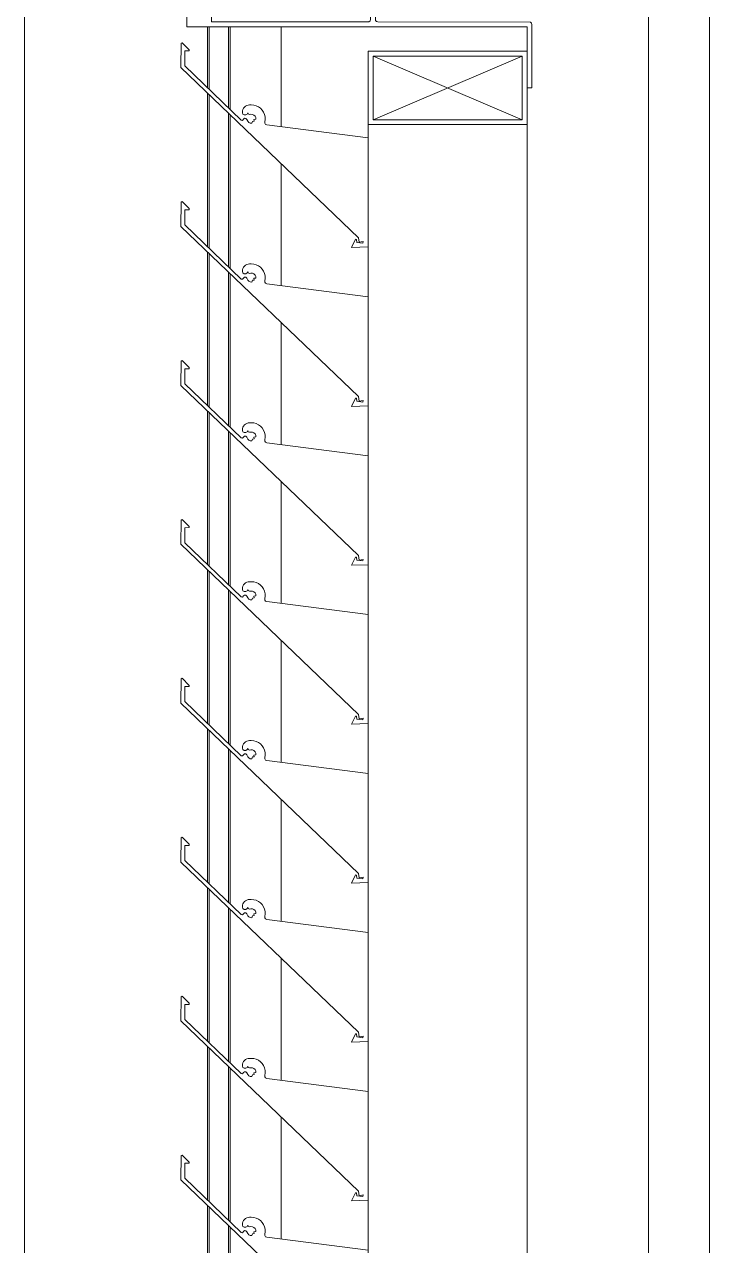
# Model space of a CAD drawing. Header units: millimetres. Extents: x -220592 to 404889, y -217665 to 38245.
# Drawn here: x -984.822 to -982.022, y -1335.909 to -1330.914 of the extents above; entities that cross this region are included whole.
import ezdxf

# ---------------------------------------------------------------- set-up
doc = ezdxf.new("R2010")
doc.units = ezdxf.units.MM
doc.linetypes.add('XKITLINE00', pattern=[0])
doc.layers.add('000 - 0_HIDE_OBJ_FRAMING_DEF_SUB_1', color=7, linetype='Continuous')
doc.layers.add('Part', color=7, linetype='Continuous', lineweight=0)

# ---------------------------------------------------------------- blocks, each defined once
blk = doc.blocks.new('*A13531')
at = {"layer": '000 - 0_HIDE_OBJ_FRAMING_DEF_SUB_1', "color": 7, "linetype": 'XKITLINE00', "lineweight": 0}
blk.add_line((-170.913334, 67.570805), (-170.913334, 99.680387), dxfattribs=at)
blk = doc.blocks.new('*A13716')
at = {"layer": 'Part', "color": 7, "linetype": 'XKITLINE00', "lineweight": 0}
for p, q in [((-171.163349, 72.188511), (-171.163349, 79.070764)), ((-172.663349, 77.747415), (-172.663349, 78.156204)), ((-172.663349, 77.097415), (-172.663349, 77.596167)), ((-172.663349, 76.447415), (-172.663349, 76.946167)), ((-172.663349, 75.797415), (-172.663349, 76.296167)), ((-172.663349, 75.147415), (-172.663349, 75.646167)), ((-172.663349, 74.497415), (-172.663349, 74.996167)), ((-172.663349, 73.847415), (-172.663349, 74.346167)), ((-172.663349, 73.197415), (-172.663349, 73.696167))]:
    blk.add_line(p, q, dxfattribs=at)
blk = doc.blocks.new('*A13717')
at = {"layer": 'Part', "color": 7, "linetype": 'XKITLINE00', "lineweight": 0}
for p, q in [((-173.072824, 74.839018), (-173.073377, 74.739867)), ((-173.068143, 74.841486), (-173.072824, 74.839018)), ((-173.039494, 74.812598), (-173.068143, 74.841486)), ((-173.058341, 74.746233), (-173.057999, 74.80758)), ((-173.057999, 74.80758), (-173.040579, 74.807677)), ((-173.040579, 74.807677), (-173.039494, 74.812598)), ((-173.073377, 74.739867), (-172.348255, 74.043621)), ((-172.827326, 74.524831), (-173.058341, 74.746233)), ((-172.814002, 74.577895), (-172.817674, 74.573452)), ((-172.809549, 74.581553), (-172.814002, 74.577895)), ((-172.804479, 74.584293), (-172.809549, 74.581553)), ((-172.798978, 74.586012), (-172.804479, 74.584293)), ((-172.79325, 74.586648), (-172.798978, 74.586012)), ((-172.786451, 74.586746), (-172.79325, 74.586648)), ((-172.776238, 74.585961), (-172.786451, 74.586746)), ((-172.766337, 74.583338), (-172.776238, 74.585961)), ((-172.757074, 74.578965), (-172.766337, 74.583338)), ((-172.748758, 74.572986), (-172.757074, 74.578965)), ((-172.822163, 74.562893), (-172.822659, 74.555123)), ((-172.822659, 74.555123), (-172.820019, 74.549649)), ((-172.818512, 74.528366), (-172.822166, 74.523739)), ((-172.820428, 74.568389), (-172.822163, 74.562893)), ((-172.817674, 74.573452), (-172.820428, 74.568389)), ((-172.820019, 74.549649), (-172.814875, 74.546412)), ((-172.814048, 74.53222), (-172.818512, 74.528366)), ((-172.814875, 74.546412), (-172.808797, 74.5464)), ((-172.808154, 74.532014), (-172.814048, 74.53222)), ((-172.808797, 74.5464), (-172.803641, 74.549618)), ((-172.803971, 74.527857), (-172.808154, 74.532014)), ((-172.800857, 74.520283), (-172.803971, 74.527857)), ((-172.803641, 74.549618), (-172.800699, 74.55509)), ((-172.800699, 74.55509), (-172.798669, 74.550109)), ((-172.798669, 74.550109), (-172.793858, 74.547702)), ((-172.793858, 74.547702), (-172.78794, 74.548607)), ((-172.78794, 74.548607), (-172.78144, 74.548263)), ((-172.78144, 74.548263), (-172.775472, 74.545665)), ((-172.775472, 74.545665), (-172.77079, 74.541143)), ((-172.767418, 74.528785), (-172.775124, 74.527679)), ((-172.77079, 74.541143), (-172.767988, 74.535269)), ((-172.767988, 74.535269), (-172.767418, 74.528785)), ((-172.741662, 74.5656), (-172.748758, 74.572986)), ((-172.736022, 74.55705), (-172.741662, 74.5656)), ((-172.732024, 74.54762), (-172.736022, 74.55705)), ((-172.729801, 74.537621), (-172.732024, 74.54762)), ((-172.729426, 74.527385), (-172.729801, 74.537621)), ((-172.822166, 74.523739), (-172.827326, 74.524831)), ((-172.79619, 74.515497), (-172.800857, 74.520283)), ((-172.790114, 74.512707), (-172.79619, 74.515497)), ((-172.783442, 74.512284), (-172.790114, 74.512707)), ((-172.78112, 74.519675), (-172.783442, 74.512284)), ((-172.773955, 74.520619), (-172.78112, 74.519675)), ((-172.775124, 74.527679), (-172.773955, 74.520619)), ((-172.730912, 74.517251), (-172.729426, 74.527385)), ((-172.730672, 74.511728), (-172.730912, 74.517251)), ((-172.727536, 74.507177), (-172.730672, 74.511728)), ((-172.722461, 74.504987), (-172.727536, 74.507177)), ((-172.308455, 74.451957), (-172.722461, 74.504987)), ((-172.308462, 74.006287), (-172.308455, 74.451957)), ((-172.360613, 74.037152), (-172.376148, 74.003665)), ((-172.35549, 74.03674), (-172.360613, 74.037152)), ((-172.355361, 74.024549), (-172.35549, 74.03674)), ((-172.348255, 74.043621), (-172.345358, 74.025078)), ((-172.376148, 74.003665), (-172.308462, 74.006287)), ((-172.355361, 74.024549), (-172.330378, 74.021409)), ((-172.345358, 74.025078), (-172.328342, 74.027982)), ((-172.328342, 74.027982), (-172.330378, 74.021409))]:
    blk.add_line(p, q, dxfattribs=at)
blk = doc.blocks.new('*A13718')
at = {"layer": 'Part', "color": 7, "linetype": 'XKITLINE00', "lineweight": 0}
for p, q in [((-172.308652, 77.701982), (-172.308652, 77.756161)), ((-171.658652, 66.475475), (-171.658652, 77.756161)), ((-172.308652, 77.051982), (-172.308652, 77.256279)), ((-172.308652, 76.401982), (-172.308652, 76.606279)), ((-172.308652, 75.751982), (-172.308652, 75.956279)), ((-172.308652, 75.101982), (-172.308652, 75.306279)), ((-172.308652, 74.451982), (-172.308652, 74.656279)), ((-172.308652, 73.801982), (-172.308652, 74.006279)), ((-172.308652, 73.151982), (-172.308652, 73.356279))]:
    blk.add_line(p, q, dxfattribs=at)
blk = doc.blocks.new('*A13719')
at = {"layer": '000 - 0_HIDE_OBJ_FRAMING_DEF_SUB_1', "color": 7, "linetype": 'XKITLINE00', "lineweight": 0}
for p, q in [((-173.713199, 72.288511), (-173.713199, 85.088511)), ((-172.964598, 77.906391), (-172.964598, 78.156152)), ((-172.958493, 77.90054), (-172.958493, 78.156153)), ((-172.87913, 77.824479), (-172.87913, 78.156167)), ((-172.873025, 77.818628), (-172.873025, 78.156168)), ((-172.964598, 77.256391), (-172.964598, 77.88542)), ((-172.958493, 77.25054), (-172.958493, 77.879558)), ((-172.87913, 77.174479), (-172.87913, 77.803355)), ((-172.873025, 77.168628), (-172.873025, 77.797493)), ((-172.964598, 76.606391), (-172.964598, 77.23542)), ((-172.958493, 76.60054), (-172.958493, 77.229558)), ((-172.87913, 76.524479), (-172.87913, 77.153355)), ((-172.873025, 76.518628), (-172.873025, 77.147493)), ((-172.964598, 75.956391), (-172.964598, 76.58542)), ((-172.958493, 75.95054), (-172.958493, 76.579558)), ((-172.87913, 75.874479), (-172.87913, 76.503355)), ((-172.873025, 75.868628), (-172.873025, 76.497493)), ((-172.964598, 75.306391), (-172.964598, 75.93542)), ((-172.958493, 75.30054), (-172.958493, 75.929558)), ((-172.87913, 75.224479), (-172.87913, 75.853355)), ((-172.873025, 75.218628), (-172.873025, 75.847493)), ((-172.964598, 74.656391), (-172.964598, 75.28542)), ((-172.958493, 74.65054), (-172.958493, 75.279558)), ((-172.87913, 74.574479), (-172.87913, 75.203355)), ((-172.873025, 74.568628), (-172.873025, 75.197493)), ((-172.964598, 74.006391), (-172.964598, 74.63542)), ((-172.958493, 74.00054), (-172.958493, 74.629558)), ((-172.87913, 73.924479), (-172.87913, 74.553355)), ((-172.873025, 73.918628), (-172.873025, 74.547493)), ((-172.964598, 73.356391), (-172.964598, 73.98542)), ((-172.958493, 73.35054), (-172.958493, 73.979558)), ((-172.87913, 73.274479), (-172.87913, 73.903355)), ((-172.873025, 73.268628), (-172.873025, 73.897493)), ((-172.964598, 72.706391), (-172.964598, 73.33542)), ((-172.958493, 72.70054), (-172.958493, 73.329558)), ((-172.87913, 72.624479), (-172.87913, 73.253355)), ((-172.873025, 72.618628), (-172.873025, 73.247493))]:
    blk.add_line(p, q, dxfattribs=at)
blk = doc.blocks.new('*A13786')
at = {"layer": 'Part', "color": 7, "linetype": 'XKITLINE00', "lineweight": 0}
for p, q in [((-173.072824, 73.539018), (-173.073377, 73.439867)), ((-173.068143, 73.541486), (-173.072824, 73.539018)), ((-173.039494, 73.512598), (-173.068143, 73.541486)), ((-173.058341, 73.446233), (-173.057999, 73.50758)), ((-173.057999, 73.50758), (-173.040579, 73.507677)), ((-173.040579, 73.507677), (-173.039494, 73.512598)), ((-173.073377, 73.439867), (-172.348255, 72.743621)), ((-172.827326, 73.224831), (-173.058341, 73.446233)), ((-172.809549, 73.281553), (-172.814002, 73.277895)), ((-172.804479, 73.284293), (-172.809549, 73.281553)), ((-172.798978, 73.286012), (-172.804479, 73.284293)), ((-172.79325, 73.286648), (-172.798978, 73.286012)), ((-172.786451, 73.286746), (-172.79325, 73.286648)), ((-172.776238, 73.285961), (-172.786451, 73.286746)), ((-172.766337, 73.283338), (-172.776238, 73.285961)), ((-172.757074, 73.278965), (-172.766337, 73.283338)), ((-172.822163, 73.262893), (-172.822659, 73.255123)), ((-172.822659, 73.255123), (-172.820019, 73.249649)), ((-172.820428, 73.268389), (-172.822163, 73.262893)), ((-172.817674, 73.273452), (-172.820428, 73.268389)), ((-172.820019, 73.249649), (-172.814875, 73.246412)), ((-172.814048, 73.23222), (-172.818512, 73.228366)), ((-172.814002, 73.277895), (-172.817674, 73.273452)), ((-172.814875, 73.246412), (-172.808797, 73.2464)), ((-172.808154, 73.232014), (-172.814048, 73.23222)), ((-172.808797, 73.2464), (-172.803641, 73.249618)), ((-172.803971, 73.227857), (-172.808154, 73.232014)), ((-172.803641, 73.249618), (-172.800699, 73.25509)), ((-172.800699, 73.25509), (-172.798669, 73.250109)), ((-172.798669, 73.250109), (-172.793858, 73.247702)), ((-172.793858, 73.247702), (-172.78794, 73.248607)), ((-172.78794, 73.248607), (-172.78144, 73.248263)), ((-172.78144, 73.248263), (-172.775472, 73.245665)), ((-172.775472, 73.245665), (-172.77079, 73.241143)), ((-172.77079, 73.241143), (-172.767988, 73.235269)), ((-172.767988, 73.235269), (-172.767418, 73.228785)), ((-172.748758, 73.272986), (-172.757074, 73.278965)), ((-172.741662, 73.2656), (-172.748758, 73.272986)), ((-172.736022, 73.25705), (-172.741662, 73.2656)), ((-172.732024, 73.24762), (-172.736022, 73.25705)), ((-172.729801, 73.237621), (-172.732024, 73.24762)), ((-172.729426, 73.227385), (-172.729801, 73.237621)), ((-172.822166, 73.223739), (-172.827326, 73.224831)), ((-172.818512, 73.228366), (-172.822166, 73.223739)), ((-172.800857, 73.220283), (-172.803971, 73.227857)), ((-172.79619, 73.215497), (-172.800857, 73.220283)), ((-172.790114, 73.212707), (-172.79619, 73.215497)), ((-172.783442, 73.212284), (-172.790114, 73.212707)), ((-172.78112, 73.219675), (-172.783442, 73.212284)), ((-172.773955, 73.220619), (-172.78112, 73.219675)), ((-172.767418, 73.228785), (-172.775124, 73.227679)), ((-172.775124, 73.227679), (-172.773955, 73.220619)), ((-172.730912, 73.217251), (-172.729426, 73.227385)), ((-172.730672, 73.211728), (-172.730912, 73.217251)), ((-172.727536, 73.207177), (-172.730672, 73.211728)), ((-172.722461, 73.204987), (-172.727536, 73.207177)), ((-172.308455, 73.151957), (-172.722461, 73.204987)), ((-172.308462, 72.706287), (-172.308455, 73.151957)), ((-172.360613, 72.737152), (-172.376148, 72.703665)), ((-172.35549, 72.73674), (-172.360613, 72.737152)), ((-172.355361, 72.724549), (-172.35549, 72.73674)), ((-172.348255, 72.743621), (-172.345358, 72.725078)), ((-172.376148, 72.703665), (-172.308462, 72.706287)), ((-172.355361, 72.724549), (-172.330378, 72.721409)), ((-172.345358, 72.725078), (-172.328342, 72.727982)), ((-172.328342, 72.727982), (-172.330378, 72.721409))]:
    blk.add_line(p, q, dxfattribs=at)
blk = doc.blocks.new('*A13787')
at = {"layer": 'Part', "color": 7, "linetype": 'XKITLINE00', "lineweight": 0}
for p, q in [((-173.072824, 74.189018), (-173.073377, 74.089867)), ((-173.068143, 74.191486), (-173.072824, 74.189018)), ((-173.039494, 74.162598), (-173.068143, 74.191486)), ((-173.058341, 74.096233), (-173.057999, 74.15758)), ((-173.057999, 74.15758), (-173.040579, 74.157677)), ((-173.040579, 74.157677), (-173.039494, 74.162598)), ((-173.073377, 74.089867), (-172.348255, 73.393621)), ((-172.827326, 73.874831), (-173.058341, 74.096233)), ((-172.809549, 73.931553), (-172.814002, 73.927895)), ((-172.804479, 73.934293), (-172.809549, 73.931553)), ((-172.798978, 73.936012), (-172.804479, 73.934293)), ((-172.79325, 73.936648), (-172.798978, 73.936012)), ((-172.786451, 73.936746), (-172.79325, 73.936648)), ((-172.776238, 73.935961), (-172.786451, 73.936746)), ((-172.766337, 73.933338), (-172.776238, 73.935961)), ((-172.757074, 73.928965), (-172.766337, 73.933338)), ((-172.748758, 73.922986), (-172.757074, 73.928965)), ((-172.822163, 73.912893), (-172.822659, 73.905123)), ((-172.822659, 73.905123), (-172.820019, 73.899649)), ((-172.820428, 73.918389), (-172.822163, 73.912893)), ((-172.817674, 73.923452), (-172.820428, 73.918389)), ((-172.820019, 73.899649), (-172.814875, 73.896412)), ((-172.814048, 73.88222), (-172.818512, 73.878366)), ((-172.814002, 73.927895), (-172.817674, 73.923452)), ((-172.814875, 73.896412), (-172.808797, 73.8964)), ((-172.808154, 73.882014), (-172.814048, 73.88222)), ((-172.808797, 73.8964), (-172.803641, 73.899618)), ((-172.803971, 73.877857), (-172.808154, 73.882014)), ((-172.803641, 73.899618), (-172.800699, 73.90509)), ((-172.800699, 73.90509), (-172.798669, 73.900109)), ((-172.798669, 73.900109), (-172.793858, 73.897702)), ((-172.793858, 73.897702), (-172.78794, 73.898607)), ((-172.78794, 73.898607), (-172.78144, 73.898263)), ((-172.78144, 73.898263), (-172.775472, 73.895665)), ((-172.775472, 73.895665), (-172.77079, 73.891143)), ((-172.767418, 73.878785), (-172.775124, 73.877679)), ((-172.77079, 73.891143), (-172.767988, 73.885269)), ((-172.767988, 73.885269), (-172.767418, 73.878785)), ((-172.741662, 73.9156), (-172.748758, 73.922986)), ((-172.736022, 73.90705), (-172.741662, 73.9156)), ((-172.732024, 73.89762), (-172.736022, 73.90705)), ((-172.729801, 73.887621), (-172.732024, 73.89762)), ((-172.729426, 73.877385), (-172.729801, 73.887621)), ((-172.822166, 73.873739), (-172.827326, 73.874831)), ((-172.818512, 73.878366), (-172.822166, 73.873739)), ((-172.800857, 73.870283), (-172.803971, 73.877857)), ((-172.79619, 73.865497), (-172.800857, 73.870283)), ((-172.790114, 73.862707), (-172.79619, 73.865497)), ((-172.783442, 73.862284), (-172.790114, 73.862707)), ((-172.78112, 73.869675), (-172.783442, 73.862284)), ((-172.773955, 73.870619), (-172.78112, 73.869675)), ((-172.775124, 73.877679), (-172.773955, 73.870619)), ((-172.730912, 73.867251), (-172.729426, 73.877385)), ((-172.730672, 73.861728), (-172.730912, 73.867251)), ((-172.727536, 73.857177), (-172.730672, 73.861728)), ((-172.722461, 73.854987), (-172.727536, 73.857177)), ((-172.308455, 73.801957), (-172.722461, 73.854987)), ((-172.308462, 73.356287), (-172.308455, 73.801957)), ((-172.360613, 73.387152), (-172.376148, 73.353665)), ((-172.35549, 73.38674), (-172.360613, 73.387152)), ((-172.355361, 73.374549), (-172.35549, 73.38674)), ((-172.348255, 73.393621), (-172.345358, 73.375078)), ((-172.376148, 73.353665), (-172.308462, 73.356287)), ((-172.355361, 73.374549), (-172.330378, 73.371409)), ((-172.345358, 73.375078), (-172.328342, 73.377982)), ((-172.328342, 73.377982), (-172.330378, 73.371409))]:
    blk.add_line(p, q, dxfattribs=at)
blk = doc.blocks.new('*A13822')
at = {"layer": 'Part', "color": 7, "linetype": 'XKITLINE00', "lineweight": 0}
for p, q in [((-173.072824, 75.489018), (-173.073377, 75.389867)), ((-173.068143, 75.491486), (-173.072824, 75.489018)), ((-173.039494, 75.462598), (-173.068143, 75.491486)), ((-173.058341, 75.396233), (-173.057999, 75.45758)), ((-173.057999, 75.45758), (-173.040579, 75.457677)), ((-173.040579, 75.457677), (-173.039494, 75.462598)), ((-173.073377, 75.389867), (-172.348255, 74.693621)), ((-172.827326, 75.174831), (-173.058341, 75.396233)), ((-172.814002, 75.227895), (-172.817674, 75.223452)), ((-172.809549, 75.231553), (-172.814002, 75.227895)), ((-172.804479, 75.234293), (-172.809549, 75.231553)), ((-172.798978, 75.236012), (-172.804479, 75.234293)), ((-172.79325, 75.236648), (-172.798978, 75.236012)), ((-172.786451, 75.236746), (-172.79325, 75.236648)), ((-172.776238, 75.235961), (-172.786451, 75.236746)), ((-172.766337, 75.233338), (-172.776238, 75.235961)), ((-172.757074, 75.228965), (-172.766337, 75.233338)), ((-172.748758, 75.222986), (-172.757074, 75.228965)), ((-172.822163, 75.212893), (-172.822659, 75.205123)), ((-172.822659, 75.205123), (-172.820019, 75.199649)), ((-172.818512, 75.178366), (-172.822166, 75.173739)), ((-172.820428, 75.218389), (-172.822163, 75.212893)), ((-172.817674, 75.223452), (-172.820428, 75.218389)), ((-172.820019, 75.199649), (-172.814875, 75.196412)), ((-172.814048, 75.18222), (-172.818512, 75.178366)), ((-172.814875, 75.196412), (-172.808797, 75.1964)), ((-172.808154, 75.182014), (-172.814048, 75.18222)), ((-172.808797, 75.1964), (-172.803641, 75.199618)), ((-172.803971, 75.177857), (-172.808154, 75.182014)), ((-172.800857, 75.170283), (-172.803971, 75.177857)), ((-172.803641, 75.199618), (-172.800699, 75.20509)), ((-172.800699, 75.20509), (-172.798669, 75.200109)), ((-172.798669, 75.200109), (-172.793858, 75.197702)), ((-172.793858, 75.197702), (-172.78794, 75.198607)), ((-172.78794, 75.198607), (-172.78144, 75.198263)), ((-172.78144, 75.198263), (-172.775472, 75.195665)), ((-172.775472, 75.195665), (-172.77079, 75.191143)), ((-172.767418, 75.178785), (-172.775124, 75.177679)), ((-172.775124, 75.177679), (-172.773955, 75.170619)), ((-172.77079, 75.191143), (-172.767988, 75.185269)), ((-172.767988, 75.185269), (-172.767418, 75.178785)), ((-172.741662, 75.2156), (-172.748758, 75.222986)), ((-172.736022, 75.20705), (-172.741662, 75.2156)), ((-172.732024, 75.19762), (-172.736022, 75.20705)), ((-172.729801, 75.187621), (-172.732024, 75.19762)), ((-172.730912, 75.167251), (-172.729426, 75.177385)), ((-172.729426, 75.177385), (-172.729801, 75.187621)), ((-172.822166, 75.173739), (-172.827326, 75.174831)), ((-172.79619, 75.165497), (-172.800857, 75.170283)), ((-172.790114, 75.162707), (-172.79619, 75.165497)), ((-172.783442, 75.162284), (-172.790114, 75.162707)), ((-172.78112, 75.169675), (-172.783442, 75.162284)), ((-172.773955, 75.170619), (-172.78112, 75.169675)), ((-172.730672, 75.161728), (-172.730912, 75.167251)), ((-172.727536, 75.157177), (-172.730672, 75.161728)), ((-172.722461, 75.154987), (-172.727536, 75.157177)), ((-172.308455, 75.101957), (-172.722461, 75.154987)), ((-172.308462, 74.656287), (-172.308455, 75.101957)), ((-172.360613, 74.687152), (-172.376148, 74.653665)), ((-172.35549, 74.68674), (-172.360613, 74.687152)), ((-172.355361, 74.674549), (-172.35549, 74.68674)), ((-172.348255, 74.693621), (-172.345358, 74.675078)), ((-172.345358, 74.675078), (-172.328342, 74.677982)), ((-172.328342, 74.677982), (-172.330378, 74.671409)), ((-172.376148, 74.653665), (-172.308462, 74.656287)), ((-172.355361, 74.674549), (-172.330378, 74.671409))]:
    blk.add_line(p, q, dxfattribs=at)
blk = doc.blocks.new('*A13823')
at = {"layer": 'Part', "color": 7, "linetype": 'XKITLINE00', "lineweight": 0}
for p, q in [((-173.072824, 76.139018), (-173.073377, 76.039867)), ((-173.068143, 76.141486), (-173.072824, 76.139018)), ((-173.039494, 76.112598), (-173.068143, 76.141486)), ((-173.058341, 76.046233), (-173.057999, 76.10758)), ((-173.057999, 76.10758), (-173.040579, 76.107677)), ((-173.040579, 76.107677), (-173.039494, 76.112598)), ((-173.073377, 76.039867), (-172.348255, 75.343621)), ((-172.827326, 75.824831), (-173.058341, 76.046233)), ((-172.814002, 75.877895), (-172.817674, 75.873452)), ((-172.809549, 75.881553), (-172.814002, 75.877895)), ((-172.804479, 75.884293), (-172.809549, 75.881553)), ((-172.798978, 75.886012), (-172.804479, 75.884293)), ((-172.79325, 75.886648), (-172.798978, 75.886012)), ((-172.786451, 75.886746), (-172.79325, 75.886648)), ((-172.776238, 75.885961), (-172.786451, 75.886746)), ((-172.766337, 75.883338), (-172.776238, 75.885961)), ((-172.757074, 75.878965), (-172.766337, 75.883338)), ((-172.748758, 75.872986), (-172.757074, 75.878965)), ((-172.822163, 75.862893), (-172.822659, 75.855123)), ((-172.822659, 75.855123), (-172.820019, 75.849649)), ((-172.818512, 75.828366), (-172.822166, 75.823739)), ((-172.820428, 75.868389), (-172.822163, 75.862893)), ((-172.817674, 75.873452), (-172.820428, 75.868389)), ((-172.820019, 75.849649), (-172.814875, 75.846412)), ((-172.814048, 75.83222), (-172.818512, 75.828366)), ((-172.814875, 75.846412), (-172.808797, 75.8464)), ((-172.808154, 75.832014), (-172.814048, 75.83222)), ((-172.808797, 75.8464), (-172.803641, 75.849618)), ((-172.803971, 75.827857), (-172.808154, 75.832014)), ((-172.800857, 75.820283), (-172.803971, 75.827857)), ((-172.803641, 75.849618), (-172.800699, 75.85509)), ((-172.800699, 75.85509), (-172.798669, 75.850109)), ((-172.798669, 75.850109), (-172.793858, 75.847702)), ((-172.793858, 75.847702), (-172.78794, 75.848607)), ((-172.78794, 75.848607), (-172.78144, 75.848263)), ((-172.78144, 75.848263), (-172.775472, 75.845665)), ((-172.775472, 75.845665), (-172.77079, 75.841143)), ((-172.767418, 75.828785), (-172.775124, 75.827679)), ((-172.775124, 75.827679), (-172.773955, 75.820619)), ((-172.77079, 75.841143), (-172.767988, 75.835269)), ((-172.767988, 75.835269), (-172.767418, 75.828785)), ((-172.741662, 75.8656), (-172.748758, 75.872986)), ((-172.736022, 75.85705), (-172.741662, 75.8656)), ((-172.732024, 75.84762), (-172.736022, 75.85705)), ((-172.729801, 75.837621), (-172.732024, 75.84762)), ((-172.730912, 75.817251), (-172.729426, 75.827385)), ((-172.729426, 75.827385), (-172.729801, 75.837621)), ((-172.822166, 75.823739), (-172.827326, 75.824831)), ((-172.79619, 75.815497), (-172.800857, 75.820283)), ((-172.790114, 75.812707), (-172.79619, 75.815497)), ((-172.783442, 75.812284), (-172.790114, 75.812707)), ((-172.78112, 75.819675), (-172.783442, 75.812284)), ((-172.773955, 75.820619), (-172.78112, 75.819675)), ((-172.730672, 75.811728), (-172.730912, 75.817251)), ((-172.727536, 75.807177), (-172.730672, 75.811728)), ((-172.722461, 75.804987), (-172.727536, 75.807177)), ((-172.308455, 75.751957), (-172.722461, 75.804987)), ((-172.308462, 75.306287), (-172.308455, 75.751957)), ((-172.360613, 75.337152), (-172.376148, 75.303665)), ((-172.35549, 75.33674), (-172.360613, 75.337152)), ((-172.355361, 75.324549), (-172.35549, 75.33674)), ((-172.348255, 75.343621), (-172.345358, 75.325078)), ((-172.345358, 75.325078), (-172.328342, 75.327982)), ((-172.328342, 75.327982), (-172.330378, 75.321409)), ((-172.376148, 75.303665), (-172.308462, 75.306287)), ((-172.355361, 75.324549), (-172.330378, 75.321409))]:
    blk.add_line(p, q, dxfattribs=at)
blk = doc.blocks.new('*A13824')
at = {"layer": 'Part', "color": 7, "linetype": 'XKITLINE00', "lineweight": 0}
for p, q in [((-173.072824, 76.789018), (-173.073377, 76.689867)), ((-173.068143, 76.791486), (-173.072824, 76.789018)), ((-173.039494, 76.762598), (-173.068143, 76.791486)), ((-173.058341, 76.696233), (-173.057999, 76.75758)), ((-173.057999, 76.75758), (-173.040579, 76.757677)), ((-173.040579, 76.757677), (-173.039494, 76.762598)), ((-173.073377, 76.689867), (-172.348255, 75.993621)), ((-172.827326, 76.474831), (-173.058341, 76.696233)), ((-172.814002, 76.527895), (-172.817674, 76.523452)), ((-172.809549, 76.531553), (-172.814002, 76.527895)), ((-172.804479, 76.534293), (-172.809549, 76.531553)), ((-172.798978, 76.536012), (-172.804479, 76.534293)), ((-172.79325, 76.536648), (-172.798978, 76.536012)), ((-172.786451, 76.536746), (-172.79325, 76.536648)), ((-172.776238, 76.535961), (-172.786451, 76.536746)), ((-172.766337, 76.533338), (-172.776238, 76.535961)), ((-172.757074, 76.528965), (-172.766337, 76.533338)), ((-172.748758, 76.522986), (-172.757074, 76.528965)), ((-172.822163, 76.512893), (-172.822659, 76.505123)), ((-172.822659, 76.505123), (-172.820019, 76.499649)), ((-172.818512, 76.478366), (-172.822166, 76.473739)), ((-172.820428, 76.518389), (-172.822163, 76.512893)), ((-172.817674, 76.523452), (-172.820428, 76.518389)), ((-172.820019, 76.499649), (-172.814875, 76.496412)), ((-172.814048, 76.48222), (-172.818512, 76.478366)), ((-172.814875, 76.496412), (-172.808797, 76.4964)), ((-172.808154, 76.482014), (-172.814048, 76.48222)), ((-172.808797, 76.4964), (-172.803641, 76.499618)), ((-172.803971, 76.477857), (-172.808154, 76.482014)), ((-172.800857, 76.470283), (-172.803971, 76.477857)), ((-172.803641, 76.499618), (-172.800699, 76.50509)), ((-172.800699, 76.50509), (-172.798669, 76.500109)), ((-172.798669, 76.500109), (-172.793858, 76.497702)), ((-172.793858, 76.497702), (-172.78794, 76.498607)), ((-172.78794, 76.498607), (-172.78144, 76.498263)), ((-172.78144, 76.498263), (-172.775472, 76.495665)), ((-172.775472, 76.495665), (-172.77079, 76.491143)), ((-172.767418, 76.478785), (-172.775124, 76.477679)), ((-172.775124, 76.477679), (-172.773955, 76.470619)), ((-172.77079, 76.491143), (-172.767988, 76.485269)), ((-172.767988, 76.485269), (-172.767418, 76.478785)), ((-172.741662, 76.5156), (-172.748758, 76.522986)), ((-172.736022, 76.50705), (-172.741662, 76.5156)), ((-172.732024, 76.49762), (-172.736022, 76.50705)), ((-172.729801, 76.487621), (-172.732024, 76.49762)), ((-172.730912, 76.467251), (-172.729426, 76.477385)), ((-172.729426, 76.477385), (-172.729801, 76.487621)), ((-172.822166, 76.473739), (-172.827326, 76.474831)), ((-172.79619, 76.465497), (-172.800857, 76.470283)), ((-172.790114, 76.462707), (-172.79619, 76.465497)), ((-172.783442, 76.462284), (-172.790114, 76.462707)), ((-172.78112, 76.469675), (-172.783442, 76.462284)), ((-172.773955, 76.470619), (-172.78112, 76.469675)), ((-172.730672, 76.461728), (-172.730912, 76.467251)), ((-172.727536, 76.457177), (-172.730672, 76.461728)), ((-172.722461, 76.454987), (-172.727536, 76.457177)), ((-172.308455, 76.401957), (-172.722461, 76.454987)), ((-172.308462, 75.956287), (-172.308455, 76.401957)), ((-172.360613, 75.987152), (-172.376148, 75.953665)), ((-172.35549, 75.98674), (-172.360613, 75.987152)), ((-172.355361, 75.974549), (-172.35549, 75.98674)), ((-172.348255, 75.993621), (-172.345358, 75.975078)), ((-172.345358, 75.975078), (-172.328342, 75.977982)), ((-172.328342, 75.977982), (-172.330378, 75.971409)), ((-172.376148, 75.953665), (-172.308462, 75.956287)), ((-172.355361, 75.974549), (-172.330378, 75.971409))]:
    blk.add_line(p, q, dxfattribs=at)
blk = doc.blocks.new('*A13825')
at = {"layer": 'Part', "color": 7, "linetype": 'XKITLINE00', "lineweight": 0}
for p, q in [((-173.072824, 77.439018), (-173.073377, 77.339867)), ((-173.068143, 77.441486), (-173.072824, 77.439018)), ((-173.039494, 77.412598), (-173.068143, 77.441486)), ((-173.058341, 77.346233), (-173.057999, 77.40758)), ((-173.057999, 77.40758), (-173.040579, 77.407677)), ((-173.040579, 77.407677), (-173.039494, 77.412598)), ((-173.073377, 77.339867), (-172.348255, 76.643621)), ((-172.827326, 77.124831), (-173.058341, 77.346233)), ((-172.814002, 77.177895), (-172.817674, 77.173452)), ((-172.809549, 77.181553), (-172.814002, 77.177895)), ((-172.804479, 77.184293), (-172.809549, 77.181553)), ((-172.798978, 77.186012), (-172.804479, 77.184293)), ((-172.79325, 77.186648), (-172.798978, 77.186012)), ((-172.786451, 77.186746), (-172.79325, 77.186648)), ((-172.776238, 77.185961), (-172.786451, 77.186746)), ((-172.766337, 77.183338), (-172.776238, 77.185961)), ((-172.757074, 77.178965), (-172.766337, 77.183338)), ((-172.748758, 77.172986), (-172.757074, 77.178965)), ((-172.822163, 77.162893), (-172.822659, 77.155123)), ((-172.822659, 77.155123), (-172.820019, 77.149649)), ((-172.818512, 77.128366), (-172.822166, 77.123739)), ((-172.820428, 77.168389), (-172.822163, 77.162893)), ((-172.817674, 77.173452), (-172.820428, 77.168389)), ((-172.820019, 77.149649), (-172.814875, 77.146412)), ((-172.814048, 77.13222), (-172.818512, 77.128366)), ((-172.814875, 77.146412), (-172.808797, 77.1464)), ((-172.808154, 77.132014), (-172.814048, 77.13222)), ((-172.808797, 77.1464), (-172.803641, 77.149618)), ((-172.803971, 77.127857), (-172.808154, 77.132014)), ((-172.800857, 77.120283), (-172.803971, 77.127857)), ((-172.803641, 77.149618), (-172.800699, 77.15509)), ((-172.800699, 77.15509), (-172.798669, 77.150109)), ((-172.798669, 77.150109), (-172.793858, 77.147702)), ((-172.793858, 77.147702), (-172.78794, 77.148607)), ((-172.78794, 77.148607), (-172.78144, 77.148263)), ((-172.78144, 77.148263), (-172.775472, 77.145665)), ((-172.775472, 77.145665), (-172.77079, 77.141143)), ((-172.767418, 77.128785), (-172.775124, 77.127679)), ((-172.775124, 77.127679), (-172.773955, 77.120619)), ((-172.77079, 77.141143), (-172.767988, 77.135269)), ((-172.767988, 77.135269), (-172.767418, 77.128785)), ((-172.741662, 77.1656), (-172.748758, 77.172986)), ((-172.736022, 77.15705), (-172.741662, 77.1656)), ((-172.732024, 77.14762), (-172.736022, 77.15705)), ((-172.729801, 77.137621), (-172.732024, 77.14762)), ((-172.730912, 77.117251), (-172.729426, 77.127385)), ((-172.729426, 77.127385), (-172.729801, 77.137621)), ((-172.822166, 77.123739), (-172.827326, 77.124831)), ((-172.79619, 77.115497), (-172.800857, 77.120283)), ((-172.790114, 77.112707), (-172.79619, 77.115497)), ((-172.783442, 77.112284), (-172.790114, 77.112707)), ((-172.78112, 77.119675), (-172.783442, 77.112284)), ((-172.773955, 77.120619), (-172.78112, 77.119675)), ((-172.730672, 77.111728), (-172.730912, 77.117251)), ((-172.727536, 77.107177), (-172.730672, 77.111728)), ((-172.722461, 77.104987), (-172.727536, 77.107177)), ((-172.308455, 77.051957), (-172.722461, 77.104987)), ((-172.308462, 76.606287), (-172.308455, 77.051957)), ((-172.360613, 76.637152), (-172.376148, 76.603665)), ((-172.35549, 76.63674), (-172.360613, 76.637152)), ((-172.355361, 76.624549), (-172.35549, 76.63674)), ((-172.348255, 76.643621), (-172.345358, 76.625078)), ((-172.345358, 76.625078), (-172.328342, 76.627982)), ((-172.328342, 76.627982), (-172.330378, 76.621409)), ((-172.376148, 76.603665), (-172.308462, 76.606287)), ((-172.355361, 76.624549), (-172.330378, 76.621409))]:
    blk.add_line(p, q, dxfattribs=at)
blk = doc.blocks.new('*A13826')
at = {"layer": 'Part', "color": 7, "linetype": 'XKITLINE00', "lineweight": 0}
for p, q in [((-172.308652, 77.756161), (-172.308652, 78.056161)), ((-171.658652, 78.056161), (-172.308652, 78.056161)), ((-172.288652, 77.776161), (-171.678652, 78.036161)), ((-172.288652, 78.036161), (-171.678652, 77.776161)), ((-172.288652, 77.776161), (-172.288652, 78.036161)), ((-172.288652, 78.036161), (-171.678652, 78.036161)), ((-171.678652, 78.036161), (-171.678652, 77.776161)), ((-171.658652, 77.756161), (-171.658652, 78.056161)), ((-171.678652, 77.776161), (-172.288652, 77.776161)), ((-172.308652, 77.756161), (-171.658652, 77.756161))]:
    blk.add_line(p, q, dxfattribs=at)
blk = doc.blocks.new('*A13827')
at = {"layer": 'Part', "color": 7, "linetype": 'XKITLINE00', "lineweight": 0}
for p, q in [((-173.072824, 78.089018), (-173.073377, 77.989867)), ((-173.068143, 78.091486), (-173.072824, 78.089018)), ((-173.039494, 78.062598), (-173.068143, 78.091486)), ((-173.058341, 77.996233), (-173.057999, 78.05758)), ((-173.057999, 78.05758), (-173.040579, 78.057677)), ((-173.040579, 78.057677), (-173.039494, 78.062598)), ((-173.073377, 77.989867), (-172.348255, 77.293621)), ((-172.827326, 77.774831), (-173.058341, 77.996233)), ((-172.814002, 77.827895), (-172.817674, 77.823452)), ((-172.809549, 77.831553), (-172.814002, 77.827895)), ((-172.804479, 77.834293), (-172.809549, 77.831553)), ((-172.798978, 77.836012), (-172.804479, 77.834293)), ((-172.79325, 77.836648), (-172.798978, 77.836012)), ((-172.786451, 77.836746), (-172.79325, 77.836648)), ((-172.776238, 77.835961), (-172.786451, 77.836746)), ((-172.766337, 77.833338), (-172.776238, 77.835961)), ((-172.757074, 77.828965), (-172.766337, 77.833338)), ((-172.748758, 77.822986), (-172.757074, 77.828965)), ((-172.822166, 77.773739), (-172.827326, 77.774831)), ((-172.822163, 77.812893), (-172.822659, 77.805123)), ((-172.822659, 77.805123), (-172.820019, 77.799649)), ((-172.818512, 77.778366), (-172.822166, 77.773739)), ((-172.820428, 77.818389), (-172.822163, 77.812893)), ((-172.817674, 77.823452), (-172.820428, 77.818389)), ((-172.820019, 77.799649), (-172.814875, 77.796412)), ((-172.814048, 77.78222), (-172.818512, 77.778366)), ((-172.814875, 77.796412), (-172.808797, 77.7964)), ((-172.808154, 77.782014), (-172.814048, 77.78222)), ((-172.808797, 77.7964), (-172.803641, 77.799618)), ((-172.803971, 77.777857), (-172.808154, 77.782014)), ((-172.800857, 77.770283), (-172.803971, 77.777857)), ((-172.803641, 77.799618), (-172.800699, 77.80509)), ((-172.800699, 77.80509), (-172.798669, 77.800109)), ((-172.798669, 77.800109), (-172.793858, 77.797702)), ((-172.793858, 77.797702), (-172.78794, 77.798607)), ((-172.78794, 77.798607), (-172.78144, 77.798263)), ((-172.78144, 77.798263), (-172.775472, 77.795665)), ((-172.775472, 77.795665), (-172.77079, 77.791143)), ((-172.767418, 77.778785), (-172.775124, 77.777679)), ((-172.775124, 77.777679), (-172.773955, 77.770619)), ((-172.77079, 77.791143), (-172.767988, 77.785269)), ((-172.767988, 77.785269), (-172.767418, 77.778785)), ((-172.741662, 77.8156), (-172.748758, 77.822986)), ((-172.736022, 77.80705), (-172.741662, 77.8156)), ((-172.732024, 77.79762), (-172.736022, 77.80705)), ((-172.729801, 77.787621), (-172.732024, 77.79762)), ((-172.730912, 77.767251), (-172.729426, 77.777385)), ((-172.729426, 77.777385), (-172.729801, 77.787621)), ((-172.79619, 77.765497), (-172.800857, 77.770283)), ((-172.790114, 77.762707), (-172.79619, 77.765497)), ((-172.783442, 77.762284), (-172.790114, 77.762707)), ((-172.78112, 77.769675), (-172.783442, 77.762284)), ((-172.773955, 77.770619), (-172.78112, 77.769675)), ((-172.730672, 77.761728), (-172.730912, 77.767251)), ((-172.727536, 77.757177), (-172.730672, 77.761728)), ((-172.722461, 77.754987), (-172.727536, 77.757177)), ((-172.308455, 77.701957), (-172.722461, 77.754987)), ((-172.308462, 77.256287), (-172.308455, 77.701957)), ((-172.360613, 77.287152), (-172.376148, 77.253665)), ((-172.35549, 77.28674), (-172.360613, 77.287152)), ((-172.355361, 77.274549), (-172.35549, 77.28674)), ((-172.348255, 77.293621), (-172.345358, 77.275078)), ((-172.345358, 77.275078), (-172.328342, 77.277982)), ((-172.328342, 77.277982), (-172.330378, 77.271409)), ((-172.376148, 77.253665), (-172.308462, 77.256287)), ((-172.355361, 77.274549), (-172.330378, 77.271409))]:
    blk.add_line(p, q, dxfattribs=at)
blk = doc.blocks.new('*A13828')
at = {"layer": 'Part', "color": 7, "linetype": 'XKITLINE00', "lineweight": 0}
for p, q in [((-171.639199, 79.406383), (-171.659199, 79.40638)), ((-171.659199, 79.40638), (-171.659155, 79.15638)), ((-171.639914, 79.142556), (-171.639199, 79.406383)), ((-171.659155, 79.15638), (-173.049155, 79.156137)), ((-173.049155, 79.156137), (-173.049139, 79.066137)), ((-172.9499, 79.062328), (-172.949152, 79.136155)), ((-172.949152, 79.136155), (-172.309152, 79.136266)), ((-172.309152, 79.136266), (-172.303596, 79.134582)), ((-172.303596, 79.134582), (-172.299912, 79.130095)), ((-172.299912, 79.130095), (-172.298986, 78.186268)), ((-172.27915, 79.126272), (-172.277465, 79.131828)), ((-172.278986, 78.186272), (-172.27915, 79.126272)), ((-172.277465, 79.131828), (-172.272978, 79.135511)), ((-172.272978, 79.135511), (-171.649152, 79.136381)), ((-171.649152, 79.136381), (-171.643596, 79.138068)), ((-171.643596, 79.138068), (-171.639914, 79.142556)), ((-173.049139, 79.066137), (-173.047453, 79.060582)), ((-173.047453, 79.060582), (-173.042965, 79.056899)), ((-173.042965, 79.056899), (-172.959138, 79.056153)), ((-172.959138, 79.056153), (-172.953582, 79.057839)), ((-172.953582, 79.057839), (-172.9499, 79.062328)), ((-173.048236, 78.249964), (-173.04898, 78.156137)), ((-173.044553, 78.254453), (-173.048236, 78.249964)), ((-173.038998, 78.256139), (-173.044553, 78.254453)), ((-172.955171, 78.255392), (-173.038998, 78.256139)), ((-172.950682, 78.25171), (-172.955171, 78.255392)), ((-172.948996, 78.246155), (-172.950682, 78.25171)), ((-172.948984, 78.176155), (-172.948996, 78.246155)), ((-172.305157, 78.177028), (-172.948984, 78.176155)), ((-172.30067, 78.180712), (-172.305157, 78.177028)), ((-172.298986, 78.186268), (-172.30067, 78.180712)), ((-172.278224, 78.182445), (-172.278986, 78.186272)), ((-172.27454, 78.177958), (-172.278224, 78.182445)), ((-172.268984, 78.176273), (-172.27454, 78.177958)), ((-171.645157, 78.175621), (-172.268984, 78.176273)), ((-171.640669, 78.171939), (-171.645157, 78.175621)), ((-173.04898, 78.156137), (-171.658981, 78.15638)), ((-171.658981, 78.15638), (-171.658937, 77.90638)), ((-171.638982, 78.166383), (-171.640669, 78.171939)), ((-171.638937, 77.906383), (-171.638982, 78.166383)), ((-171.658937, 77.90638), (-171.638937, 77.906383))]:
    blk.add_line(p, q, dxfattribs=at)

msp = doc.modelspace()

# ---------------------------------------------------------------- block references
at = {"color": 7, "lineweight": 0}
for name in ['*A13531', '*A13719', '*A13716', '*A13828', '*A13827', '*A13826', '*A13718', '*A13825', '*A13824', '*A13823', '*A13822', '*A13717', '*A13787', '*A13786']:
    msp.add_blockref(name, (-811.109, -1409.08), dxfattribs=at)

doc.saveas('drawing.dxf')
